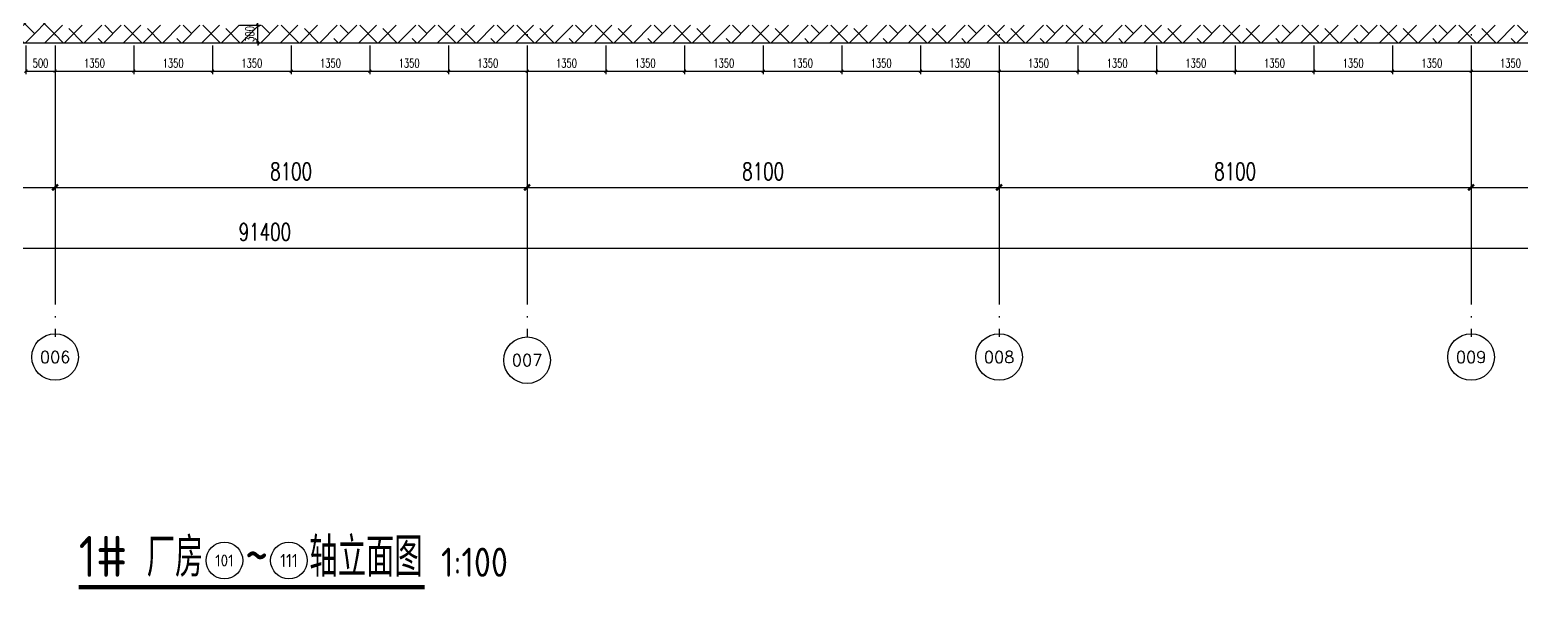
# Model space of a CAD drawing. Extents: x -4210259 to 293730, y -7499 to 868879.
# Drawn here: x -2084790 to -2059198, y 507556 to 517159 of the extents above; entities that cross this region are included whole.
import ezdxf
from ezdxf.enums import TextEntityAlignment as Align

# ---------------------------------------------------------------- set-up
doc = ezdxf.new("R2010")
doc.units = 0
doc.header["$LTSCALE"] = 1000
doc.header["$MEASUREMENT"] = 0
doc.linetypes.add('DOTE', pattern=[2.42, 2, -0.2, 0.02, -0.2])
doc.layers.get('Defpoints').update_dxf_attribs({"color": 210})
for name, color, linetype in [('A-AXIS-D', 1, 'Continuous'), ('A-AXIS-DOTE', 14, 'DOTE'), ('A-AXIS-DP', 126, 'Continuous'), ('A-HATCH-2', 251, 'Continuous'), ('AS-WALL', 40, 'Continuous'), ('DIM_SYMB', 3, 'Continuous'), ('PUB_TEXT', 7, 'Continuous')]:
    doc.layers.add(name, color=color, linetype=linetype)
doc.styles.add('_TCH_AXIS', font='COMPLEX', dxfattribs={"bigfont": 'GBCBIG'})
doc.styles.add('_TCH_DIM_T3', font='SIMPLEX', dxfattribs={"width": 0.705882, "bigfont": 'GBCBIG'})
doc.styles.get("Standard").update_dxf_attribs({"font": 'gbenor.shx', "bigfont": 'gbcbig.shx'})
doc.dimstyles.new('_TCH_ARCH&&100', dxfattribs={"dimtxt": 297.5, "dimasz": 100, "dimexe": 100, "dimexo": 100, "dimgap": 126.25, "dimtad": 1, "dimdec": 0, "dimzin": 0, "dimdsep": 46, "dimtxsty": '_TCH_DIM_T3', "dimblk": 'ARCHTICK', "dimcen": 0.09, "dimclrt": 7, "dimazin": 2, "dimtfac": 1, "dimtdec": 0, "dimtix": 1, "dimtmove": 2, "dimatfit": 3, "dimfxl": 0, "dimtolj": 1, "dimtzin": 0, "dimarcsym": 0})
doc.dimstyles.new('_TCH_ARCH&&50', dxfattribs={"dimtxt": 148.75, "dimasz": 50, "dimexe": 50, "dimexo": 50, "dimgap": 63.125, "dimtad": 1, "dimdec": 0, "dimzin": 0, "dimdsep": 46, "dimtxsty": '_TCH_DIM_T3', "dimblk": 'ARCHTICK', "dimcen": 0.09, "dimclrt": 7, "dimazin": 2, "dimtfac": 1, "dimtdec": 0, "dimtix": 1, "dimtmove": 2, "dimatfit": 3, "dimfxl": 0, "dimtolj": 1, "dimtzin": 0, "dimarcsym": 0})
pattern_1 = [(45, (0, 0), (-168.379802, 168.379802), []), (135, (0, 0), (-505.139407, 168.379802), [595.3125, -357.1875])]

# ---------------------------------------------------------------- blocks, each defined once
blk = doc.blocks.new('_ArchTick')
at = {"color": 0, "linetype": 'ByBlock', "const_width": 0.4}
blk.add_lwpolyline([(-0.5, -0.5), (0.5, 0.5)], dxfattribs=at)
blk = doc.blocks.new('*D318')
at = {"layer": 'A-AXIS-DP', "color": 0, "lineweight": -2}
for p, q in [((-2060057, 516887), (-2060057, 516400)), ((-2058707, 516887), (-2058707, 516400)), ((-2060057, 516450), (-2058707, 516450))]:
    blk.add_line(p, q, dxfattribs=at)
at = {"layer": 'Defpoints', "color": 0}
for p in [(-2060057, 516937), (-2058707, 516937), (-2058707, 516450)]:
    blk.add_point(p, dxfattribs=at)
at = {"layer": 'A-AXIS-DP', "color": 0, "lineweight": -2, "xscale": 50, "yscale": 50, "zscale": 50, "rotation": 180}
blk.add_blockref('_ArchTick', (-2060057, 516450), dxfattribs=at)
at = {"layer": 'A-AXIS-DP', "color": 0, "lineweight": -2, "xscale": 50, "yscale": 50, "zscale": 50}
blk.add_blockref('_ArchTick', (-2058707, 516450), dxfattribs=at)
at = {"layer": 'A-AXIS-DP', "color": 7, "insert": (-2059382, 516587), "char_height": 148.8, "attachment_point": 5, "style": '_TCH_DIM_T3'}
blk.add_mtext('\\A1;1350', dxfattribs=at)
blk = doc.blocks.new('*D319')
at = {"layer": 'A-AXIS-DP', "color": 0, "lineweight": -2}
for p, q in [((-2061407, 516887), (-2061407, 516400)), ((-2060057, 516887), (-2060057, 516400)), ((-2061407, 516450), (-2060057, 516450))]:
    blk.add_line(p, q, dxfattribs=at)
at = {"layer": 'Defpoints', "color": 0}
for p in [(-2061407, 516937), (-2060057, 516937), (-2060057, 516450)]:
    blk.add_point(p, dxfattribs=at)
at = {"layer": 'A-AXIS-DP', "color": 0, "lineweight": -2, "xscale": 50, "yscale": 50, "zscale": 50, "rotation": 180}
blk.add_blockref('_ArchTick', (-2061407, 516450), dxfattribs=at)
at = {"layer": 'A-AXIS-DP', "color": 0, "lineweight": -2, "xscale": 50, "yscale": 50, "zscale": 50}
blk.add_blockref('_ArchTick', (-2060057, 516450), dxfattribs=at)
at = {"layer": 'A-AXIS-DP', "color": 7, "insert": (-2060732, 516587), "char_height": 148.8, "attachment_point": 5, "style": '_TCH_DIM_T3'}
blk.add_mtext('\\A1;1350', dxfattribs=at)
blk = doc.blocks.new('*D320')
at = {"layer": 'A-AXIS-DP', "color": 0, "lineweight": -2}
for p, q in [((-2062757, 516887), (-2062757, 516400)), ((-2061407, 516887), (-2061407, 516400)), ((-2062757, 516450), (-2061407, 516450))]:
    blk.add_line(p, q, dxfattribs=at)
at = {"layer": 'Defpoints', "color": 0}
for p in [(-2062757, 516937), (-2061407, 516937), (-2061407, 516450)]:
    blk.add_point(p, dxfattribs=at)
at = {"layer": 'A-AXIS-DP', "color": 0, "lineweight": -2, "xscale": 50, "yscale": 50, "zscale": 50, "rotation": 180}
blk.add_blockref('_ArchTick', (-2062757, 516450), dxfattribs=at)
at = {"layer": 'A-AXIS-DP', "color": 0, "lineweight": -2, "xscale": 50, "yscale": 50, "zscale": 50}
blk.add_blockref('_ArchTick', (-2061407, 516450), dxfattribs=at)
at = {"layer": 'A-AXIS-DP', "color": 7, "insert": (-2062082, 516587), "char_height": 148.8, "attachment_point": 5, "style": '_TCH_DIM_T3'}
blk.add_mtext('\\A1;1350', dxfattribs=at)
blk = doc.blocks.new('*D321')
at = {"layer": 'A-AXIS-DP', "color": 0, "lineweight": -2}
for p, q in [((-2064107, 516887), (-2064107, 516400)), ((-2062757, 516887), (-2062757, 516400)), ((-2064107, 516450), (-2062757, 516450))]:
    blk.add_line(p, q, dxfattribs=at)
at = {"layer": 'Defpoints', "color": 0}
for p in [(-2064107, 516937), (-2062757, 516937), (-2062757, 516450)]:
    blk.add_point(p, dxfattribs=at)
at = {"layer": 'A-AXIS-DP', "color": 0, "lineweight": -2, "xscale": 50, "yscale": 50, "zscale": 50, "rotation": 180}
blk.add_blockref('_ArchTick', (-2064107, 516450), dxfattribs=at)
at = {"layer": 'A-AXIS-DP', "color": 0, "lineweight": -2, "xscale": 50, "yscale": 50, "zscale": 50}
blk.add_blockref('_ArchTick', (-2062757, 516450), dxfattribs=at)
at = {"layer": 'A-AXIS-DP', "color": 7, "insert": (-2063432, 516587), "char_height": 148.8, "attachment_point": 5, "style": '_TCH_DIM_T3'}
blk.add_mtext('\\A1;1350', dxfattribs=at)
blk = doc.blocks.new('*D322')
at = {"layer": 'A-AXIS-DP', "color": 0, "lineweight": -2}
for p, q in [((-2065457, 516887), (-2065457, 516400)), ((-2064107, 516887), (-2064107, 516400)), ((-2065457, 516450), (-2064107, 516450))]:
    blk.add_line(p, q, dxfattribs=at)
at = {"layer": 'Defpoints', "color": 0}
for p in [(-2065457, 516937), (-2064107, 516937), (-2064107, 516450)]:
    blk.add_point(p, dxfattribs=at)
at = {"layer": 'A-AXIS-DP', "color": 0, "lineweight": -2, "xscale": 50, "yscale": 50, "zscale": 50, "rotation": 180}
blk.add_blockref('_ArchTick', (-2065457, 516450), dxfattribs=at)
at = {"layer": 'A-AXIS-DP', "color": 0, "lineweight": -2, "xscale": 50, "yscale": 50, "zscale": 50}
blk.add_blockref('_ArchTick', (-2064107, 516450), dxfattribs=at)
at = {"layer": 'A-AXIS-DP', "color": 7, "insert": (-2064782, 516587), "char_height": 148.8, "attachment_point": 5, "style": '_TCH_DIM_T3'}
blk.add_mtext('\\A1;1350', dxfattribs=at)
blk = doc.blocks.new('*D323')
at = {"layer": 'A-AXIS-DP', "color": 0, "lineweight": -2}
for p, q in [((-2066807, 516887), (-2066807, 516400)), ((-2065457, 516887), (-2065457, 516400)), ((-2066807, 516450), (-2065457, 516450))]:
    blk.add_line(p, q, dxfattribs=at)
at = {"layer": 'Defpoints', "color": 0}
for p in [(-2066807, 516937), (-2065457, 516937), (-2065457, 516450)]:
    blk.add_point(p, dxfattribs=at)
at = {"layer": 'A-AXIS-DP', "color": 0, "lineweight": -2, "xscale": 50, "yscale": 50, "zscale": 50, "rotation": 180}
blk.add_blockref('_ArchTick', (-2066807, 516450), dxfattribs=at)
at = {"layer": 'A-AXIS-DP', "color": 0, "lineweight": -2, "xscale": 50, "yscale": 50, "zscale": 50}
blk.add_blockref('_ArchTick', (-2065457, 516450), dxfattribs=at)
at = {"layer": 'A-AXIS-DP', "color": 7, "insert": (-2066132, 516587), "char_height": 148.8, "attachment_point": 5, "style": '_TCH_DIM_T3'}
blk.add_mtext('\\A1;1350', dxfattribs=at)
blk = doc.blocks.new('*D324')
at = {"layer": 'A-AXIS-DP', "color": 0, "lineweight": -2}
for p, q in [((-2068157, 516887), (-2068157, 516400)), ((-2066807, 516887), (-2066807, 516400)), ((-2068157, 516450), (-2066807, 516450))]:
    blk.add_line(p, q, dxfattribs=at)
at = {"layer": 'Defpoints', "color": 0}
for p in [(-2068157, 516937), (-2066807, 516937), (-2066807, 516450)]:
    blk.add_point(p, dxfattribs=at)
at = {"layer": 'A-AXIS-DP', "color": 0, "lineweight": -2, "xscale": 50, "yscale": 50, "zscale": 50, "rotation": 180}
blk.add_blockref('_ArchTick', (-2068157, 516450), dxfattribs=at)
at = {"layer": 'A-AXIS-DP', "color": 0, "lineweight": -2, "xscale": 50, "yscale": 50, "zscale": 50}
blk.add_blockref('_ArchTick', (-2066807, 516450), dxfattribs=at)
at = {"layer": 'A-AXIS-DP', "color": 7, "insert": (-2067482, 516587), "char_height": 148.8, "attachment_point": 5, "style": '_TCH_DIM_T3'}
blk.add_mtext('\\A1;1350', dxfattribs=at)
blk = doc.blocks.new('*D325')
at = {"layer": 'A-AXIS-DP', "color": 0, "lineweight": -2}
for p, q in [((-2069507, 516887), (-2069507, 516400)), ((-2068157, 516887), (-2068157, 516400)), ((-2069507, 516450), (-2068157, 516450))]:
    blk.add_line(p, q, dxfattribs=at)
at = {"layer": 'Defpoints', "color": 0}
for p in [(-2069507, 516937), (-2068157, 516937), (-2068157, 516450)]:
    blk.add_point(p, dxfattribs=at)
at = {"layer": 'A-AXIS-DP', "color": 0, "lineweight": -2, "xscale": 50, "yscale": 50, "zscale": 50, "rotation": 180}
blk.add_blockref('_ArchTick', (-2069507, 516450), dxfattribs=at)
at = {"layer": 'A-AXIS-DP', "color": 0, "lineweight": -2, "xscale": 50, "yscale": 50, "zscale": 50}
blk.add_blockref('_ArchTick', (-2068157, 516450), dxfattribs=at)
at = {"layer": 'A-AXIS-DP', "color": 7, "insert": (-2068832, 516587), "char_height": 148.8, "attachment_point": 5, "style": '_TCH_DIM_T3'}
blk.add_mtext('\\A1;1350', dxfattribs=at)
blk = doc.blocks.new('*D326')
at = {"layer": 'A-AXIS-DP', "color": 0, "lineweight": -2}
for p, q in [((-2070857, 516887), (-2070857, 516400)), ((-2069507, 516887), (-2069507, 516400)), ((-2070857, 516450), (-2069507, 516450))]:
    blk.add_line(p, q, dxfattribs=at)
at = {"layer": 'Defpoints', "color": 0}
for p in [(-2070857, 516937), (-2069507, 516937), (-2069507, 516450)]:
    blk.add_point(p, dxfattribs=at)
at = {"layer": 'A-AXIS-DP', "color": 0, "lineweight": -2, "xscale": 50, "yscale": 50, "zscale": 50, "rotation": 180}
blk.add_blockref('_ArchTick', (-2070857, 516450), dxfattribs=at)
at = {"layer": 'A-AXIS-DP', "color": 0, "lineweight": -2, "xscale": 50, "yscale": 50, "zscale": 50}
blk.add_blockref('_ArchTick', (-2069507, 516450), dxfattribs=at)
at = {"layer": 'A-AXIS-DP', "color": 7, "insert": (-2070182, 516587), "char_height": 148.8, "attachment_point": 5, "style": '_TCH_DIM_T3'}
blk.add_mtext('\\A1;1350', dxfattribs=at)
blk = doc.blocks.new('*D327')
at = {"layer": 'A-AXIS-DP', "color": 0, "lineweight": -2}
for p, q in [((-2072207, 516887), (-2072207, 516400)), ((-2070857, 516887), (-2070857, 516400)), ((-2072207, 516450), (-2070857, 516450))]:
    blk.add_line(p, q, dxfattribs=at)
at = {"layer": 'Defpoints', "color": 0}
for p in [(-2072207, 516937), (-2070857, 516937), (-2070857, 516450)]:
    blk.add_point(p, dxfattribs=at)
at = {"layer": 'A-AXIS-DP', "color": 0, "lineweight": -2, "xscale": 50, "yscale": 50, "zscale": 50, "rotation": 180}
blk.add_blockref('_ArchTick', (-2072207, 516450), dxfattribs=at)
at = {"layer": 'A-AXIS-DP', "color": 0, "lineweight": -2, "xscale": 50, "yscale": 50, "zscale": 50}
blk.add_blockref('_ArchTick', (-2070857, 516450), dxfattribs=at)
at = {"layer": 'A-AXIS-DP', "color": 7, "insert": (-2071532, 516587), "char_height": 148.8, "attachment_point": 5, "style": '_TCH_DIM_T3'}
blk.add_mtext('\\A1;1350', dxfattribs=at)
blk = doc.blocks.new('*D328')
at = {"layer": 'A-AXIS-DP', "color": 0, "lineweight": -2}
for p, q in [((-2073557, 516887), (-2073557, 516400)), ((-2072207, 516887), (-2072207, 516400)), ((-2073557, 516450), (-2072207, 516450))]:
    blk.add_line(p, q, dxfattribs=at)
at = {"layer": 'Defpoints', "color": 0}
for p in [(-2073557, 516937), (-2072207, 516937), (-2072207, 516450)]:
    blk.add_point(p, dxfattribs=at)
at = {"layer": 'A-AXIS-DP', "color": 0, "lineweight": -2, "xscale": 50, "yscale": 50, "zscale": 50, "rotation": 180}
blk.add_blockref('_ArchTick', (-2073557, 516450), dxfattribs=at)
at = {"layer": 'A-AXIS-DP', "color": 0, "lineweight": -2, "xscale": 50, "yscale": 50, "zscale": 50}
blk.add_blockref('_ArchTick', (-2072207, 516450), dxfattribs=at)
at = {"layer": 'A-AXIS-DP', "color": 7, "insert": (-2072882, 516587), "char_height": 148.8, "attachment_point": 5, "style": '_TCH_DIM_T3'}
blk.add_mtext('\\A1;1350', dxfattribs=at)
blk = doc.blocks.new('*D329')
at = {"layer": 'A-AXIS-DP', "color": 0, "lineweight": -2}
for p, q in [((-2074907, 516887), (-2074907, 516400)), ((-2073557, 516887), (-2073557, 516400)), ((-2074907, 516450), (-2073557, 516450))]:
    blk.add_line(p, q, dxfattribs=at)
at = {"layer": 'Defpoints', "color": 0}
for p in [(-2074907, 516937), (-2073557, 516937), (-2073557, 516450)]:
    blk.add_point(p, dxfattribs=at)
at = {"layer": 'A-AXIS-DP', "color": 0, "lineweight": -2, "xscale": 50, "yscale": 50, "zscale": 50, "rotation": 180}
blk.add_blockref('_ArchTick', (-2074907, 516450), dxfattribs=at)
at = {"layer": 'A-AXIS-DP', "color": 0, "lineweight": -2, "xscale": 50, "yscale": 50, "zscale": 50}
blk.add_blockref('_ArchTick', (-2073557, 516450), dxfattribs=at)
at = {"layer": 'A-AXIS-DP', "color": 7, "insert": (-2074232, 516587), "char_height": 148.8, "attachment_point": 5, "style": '_TCH_DIM_T3'}
blk.add_mtext('\\A1;1350', dxfattribs=at)
blk = doc.blocks.new('*D330')
at = {"layer": 'A-AXIS-DP', "color": 0, "lineweight": -2}
for p, q in [((-2076257, 516887), (-2076257, 516400)), ((-2074907, 516887), (-2074907, 516400)), ((-2076257, 516450), (-2074907, 516450))]:
    blk.add_line(p, q, dxfattribs=at)
at = {"layer": 'Defpoints', "color": 0}
for p in [(-2076257, 516937), (-2074907, 516937), (-2074907, 516450)]:
    blk.add_point(p, dxfattribs=at)
at = {"layer": 'A-AXIS-DP', "color": 0, "lineweight": -2, "xscale": 50, "yscale": 50, "zscale": 50, "rotation": 180}
blk.add_blockref('_ArchTick', (-2076257, 516450), dxfattribs=at)
at = {"layer": 'A-AXIS-DP', "color": 0, "lineweight": -2, "xscale": 50, "yscale": 50, "zscale": 50}
blk.add_blockref('_ArchTick', (-2074907, 516450), dxfattribs=at)
at = {"layer": 'A-AXIS-DP', "color": 7, "insert": (-2075582, 516587), "char_height": 148.8, "attachment_point": 5, "style": '_TCH_DIM_T3'}
blk.add_mtext('\\A1;1350', dxfattribs=at)
blk = doc.blocks.new('*D331')
at = {"layer": 'A-AXIS-DP', "color": 0, "lineweight": -2}
for p, q in [((-2077607, 516887), (-2077607, 516400)), ((-2076257, 516887), (-2076257, 516400)), ((-2077607, 516450), (-2076257, 516450))]:
    blk.add_line(p, q, dxfattribs=at)
at = {"layer": 'Defpoints', "color": 0}
for p in [(-2077607, 516937), (-2076257, 516937), (-2076257, 516450)]:
    blk.add_point(p, dxfattribs=at)
at = {"layer": 'A-AXIS-DP', "color": 0, "lineweight": -2, "xscale": 50, "yscale": 50, "zscale": 50, "rotation": 180}
blk.add_blockref('_ArchTick', (-2077607, 516450), dxfattribs=at)
at = {"layer": 'A-AXIS-DP', "color": 0, "lineweight": -2, "xscale": 50, "yscale": 50, "zscale": 50}
blk.add_blockref('_ArchTick', (-2076257, 516450), dxfattribs=at)
at = {"layer": 'A-AXIS-DP', "color": 7, "insert": (-2076932, 516587), "char_height": 148.8, "attachment_point": 5, "style": '_TCH_DIM_T3'}
blk.add_mtext('\\A1;1350', dxfattribs=at)
blk = doc.blocks.new('*D332')
at = {"layer": 'A-AXIS-DP', "color": 0, "lineweight": -2}
for p, q in [((-2078957, 516887), (-2078957, 516400)), ((-2077607, 516887), (-2077607, 516400)), ((-2078957, 516450), (-2077607, 516450))]:
    blk.add_line(p, q, dxfattribs=at)
at = {"layer": 'Defpoints', "color": 0}
for p in [(-2078957, 516937), (-2077607, 516937), (-2077607, 516450)]:
    blk.add_point(p, dxfattribs=at)
at = {"layer": 'A-AXIS-DP', "color": 0, "lineweight": -2, "xscale": 50, "yscale": 50, "zscale": 50, "rotation": 180}
blk.add_blockref('_ArchTick', (-2078957, 516450), dxfattribs=at)
at = {"layer": 'A-AXIS-DP', "color": 0, "lineweight": -2, "xscale": 50, "yscale": 50, "zscale": 50}
blk.add_blockref('_ArchTick', (-2077607, 516450), dxfattribs=at)
at = {"layer": 'A-AXIS-DP', "color": 7, "insert": (-2078282, 516587), "char_height": 148.8, "attachment_point": 5, "style": '_TCH_DIM_T3'}
blk.add_mtext('\\A1;1350', dxfattribs=at)
blk = doc.blocks.new('*D333')
at = {"layer": 'A-AXIS-DP', "color": 0, "lineweight": -2}
for p, q in [((-2080307, 516887), (-2080307, 516400)), ((-2078957, 516887), (-2078957, 516400)), ((-2080307, 516450), (-2078957, 516450))]:
    blk.add_line(p, q, dxfattribs=at)
at = {"layer": 'Defpoints', "color": 0}
for p in [(-2080307, 516937), (-2078957, 516937), (-2078957, 516450)]:
    blk.add_point(p, dxfattribs=at)
at = {"layer": 'A-AXIS-DP', "color": 0, "lineweight": -2, "xscale": 50, "yscale": 50, "zscale": 50, "rotation": 180}
blk.add_blockref('_ArchTick', (-2080307, 516450), dxfattribs=at)
at = {"layer": 'A-AXIS-DP', "color": 0, "lineweight": -2, "xscale": 50, "yscale": 50, "zscale": 50}
blk.add_blockref('_ArchTick', (-2078957, 516450), dxfattribs=at)
at = {"layer": 'A-AXIS-DP', "color": 7, "insert": (-2079632, 516587), "char_height": 148.8, "attachment_point": 5, "style": '_TCH_DIM_T3'}
blk.add_mtext('\\A1;1350', dxfattribs=at)
blk = doc.blocks.new('*D334')
at = {"layer": 'A-AXIS-DP', "color": 0, "lineweight": -2}
for p, q in [((-2081657, 516887), (-2081657, 516400)), ((-2080307, 516887), (-2080307, 516400)), ((-2081657, 516450), (-2080307, 516450))]:
    blk.add_line(p, q, dxfattribs=at)
at = {"layer": 'Defpoints', "color": 0}
for p in [(-2081657, 516937), (-2080307, 516937), (-2080307, 516450)]:
    blk.add_point(p, dxfattribs=at)
at = {"layer": 'A-AXIS-DP', "color": 0, "lineweight": -2, "xscale": 50, "yscale": 50, "zscale": 50, "rotation": 180}
blk.add_blockref('_ArchTick', (-2081657, 516450), dxfattribs=at)
at = {"layer": 'A-AXIS-DP', "color": 0, "lineweight": -2, "xscale": 50, "yscale": 50, "zscale": 50}
blk.add_blockref('_ArchTick', (-2080307, 516450), dxfattribs=at)
at = {"layer": 'A-AXIS-DP', "color": 7, "insert": (-2080982, 516587), "char_height": 148.8, "attachment_point": 5, "style": '_TCH_DIM_T3'}
blk.add_mtext('\\A1;1350', dxfattribs=at)
blk = doc.blocks.new('*D335')
at = {"layer": 'A-AXIS-DP', "color": 0, "lineweight": -2}
for p, q in [((-2083007, 516887), (-2083007, 516400)), ((-2081657, 516887), (-2081657, 516400)), ((-2083007, 516450), (-2081657, 516450))]:
    blk.add_line(p, q, dxfattribs=at)
at = {"layer": 'Defpoints', "color": 0}
for p in [(-2083007, 516937), (-2081657, 516937), (-2081657, 516450)]:
    blk.add_point(p, dxfattribs=at)
at = {"layer": 'A-AXIS-DP', "color": 0, "lineweight": -2, "xscale": 50, "yscale": 50, "zscale": 50, "rotation": 180}
blk.add_blockref('_ArchTick', (-2083007, 516450), dxfattribs=at)
at = {"layer": 'A-AXIS-DP', "color": 0, "lineweight": -2, "xscale": 50, "yscale": 50, "zscale": 50}
blk.add_blockref('_ArchTick', (-2081657, 516450), dxfattribs=at)
at = {"layer": 'A-AXIS-DP', "color": 7, "insert": (-2082332, 516587), "char_height": 148.8, "attachment_point": 5, "style": '_TCH_DIM_T3'}
blk.add_mtext('\\A1;1350', dxfattribs=at)
blk = doc.blocks.new('*D336')
at = {"layer": 'A-AXIS-DP', "color": 0, "lineweight": -2}
for p, q in [((-2084357, 516887), (-2084357, 516400)), ((-2083007, 516887), (-2083007, 516400)), ((-2084357, 516450), (-2083007, 516450))]:
    blk.add_line(p, q, dxfattribs=at)
at = {"layer": 'Defpoints', "color": 0}
for p in [(-2084357, 516937), (-2083007, 516937), (-2083007, 516450)]:
    blk.add_point(p, dxfattribs=at)
at = {"layer": 'A-AXIS-DP', "color": 0, "lineweight": -2, "xscale": 50, "yscale": 50, "zscale": 50, "rotation": 180}
blk.add_blockref('_ArchTick', (-2084357, 516450), dxfattribs=at)
at = {"layer": 'A-AXIS-DP', "color": 0, "lineweight": -2, "xscale": 50, "yscale": 50, "zscale": 50}
blk.add_blockref('_ArchTick', (-2083007, 516450), dxfattribs=at)
at = {"layer": 'A-AXIS-DP', "color": 7, "insert": (-2083682, 516587), "char_height": 148.8, "attachment_point": 5, "style": '_TCH_DIM_T3'}
blk.add_mtext('\\A1;1350', dxfattribs=at)
blk = doc.blocks.new('*D348')
at = {"layer": 'A-AXIS-DP', "color": 0, "lineweight": -2}
for p, q in [((-2081195, 517237), (-2080827, 517237)), ((-2080877, 517237), (-2080877, 517287)), ((-2080877, 516937), (-2080877, 517237)), ((-2081195, 516937), (-2080827, 516937)), ((-2080877, 516937), (-2080877, 516887))]:
    blk.add_line(p, q, dxfattribs=at)
at = {"layer": 'Defpoints', "color": 0}
for p in [(-2081245, 517237), (-2080877, 517237), (-2081245, 516937)]:
    blk.add_point(p, dxfattribs=at)
at = {"layer": 'A-AXIS-DP', "color": 0, "lineweight": -2, "xscale": 50, "yscale": 50, "zscale": 50}
for p, rotation in [((-2080877, 517237), 270), ((-2080877, 516937), 90)]:
    blk.add_blockref('_ArchTick', p, dxfattribs=dict(at, rotation=rotation))
at = {"layer": 'A-AXIS-DP', "color": 7, "insert": (-2081015, 517087), "char_height": 148.8, "attachment_point": 5, "rotation": 90, "style": '_TCH_DIM_T3'}
blk.add_mtext('\\A1;300', dxfattribs=at)
blk = doc.blocks.new('*D378')
at = {"layer": 'A-AXIS-DP', "color": 0, "lineweight": -2}
for p, q in [((-2084857, 516887), (-2084857, 516400)), ((-2084357, 516887), (-2084357, 516400)), ((-2084857, 516450), (-2084357, 516450))]:
    blk.add_line(p, q, dxfattribs=at)
at = {"layer": 'Defpoints', "color": 0}
for p in [(-2084857, 516937), (-2084357, 516937), (-2084357, 516450)]:
    blk.add_point(p, dxfattribs=at)
at = {"layer": 'A-AXIS-DP', "color": 0, "lineweight": -2, "xscale": 50, "yscale": 50, "zscale": 50, "rotation": 180}
blk.add_blockref('_ArchTick', (-2084857, 516450), dxfattribs=at)
at = {"layer": 'A-AXIS-DP', "color": 0, "lineweight": -2, "xscale": 50, "yscale": 50, "zscale": 50}
blk.add_blockref('_ArchTick', (-2084357, 516450), dxfattribs=at)
at = {"layer": 'A-AXIS-DP', "color": 7, "insert": (-2084607, 516587), "char_height": 148.8, "attachment_point": 5, "style": '_TCH_DIM_T3'}
blk.add_mtext('\\A1;500', dxfattribs=at)
blk = doc.blocks.new('*D825')
at = {"layer": 'A-AXIS-D', "color": 0, "lineweight": -2}
for p, q in [((-2093357, 515560), (-2093357, 514353)), ((-2084357, 515560), (-2084357, 514353)), ((-2093357, 514453), (-2084357, 514453))]:
    blk.add_line(p, q, dxfattribs=at)
at = {"layer": 'Defpoints', "color": 0}
for p in [(-2093357, 515660), (-2084357, 515660), (-2084357, 514453)]:
    blk.add_point(p, dxfattribs=at)
at = {"layer": 'A-AXIS-D', "color": 0, "lineweight": -2, "xscale": 100, "yscale": 100, "zscale": 100, "rotation": 180}
blk.add_blockref('_ArchTick', (-2093357, 514453), dxfattribs=at)
at = {"layer": 'A-AXIS-D', "color": 0, "lineweight": -2, "xscale": 100, "yscale": 100, "zscale": 100}
blk.add_blockref('_ArchTick', (-2084357, 514453), dxfattribs=at)
at = {"layer": 'A-AXIS-D', "color": 7, "insert": (-2088857, 514728), "char_height": 297.5, "attachment_point": 5, "style": '_TCH_DIM_T3'}
blk.add_mtext('\\A1;9000', dxfattribs=at)
blk = doc.blocks.new('*D826')
at = {"layer": 'A-AXIS-D', "color": 0, "lineweight": -2}
for p, q in [((-2084357, 515560), (-2084357, 514353)), ((-2076257, 515560), (-2076257, 514353)), ((-2084357, 514453), (-2076257, 514453))]:
    blk.add_line(p, q, dxfattribs=at)
at = {"layer": 'Defpoints', "color": 0}
for p in [(-2084357, 515660), (-2076257, 515660), (-2076257, 514453)]:
    blk.add_point(p, dxfattribs=at)
at = {"layer": 'A-AXIS-D', "color": 0, "lineweight": -2, "xscale": 100, "yscale": 100, "zscale": 100, "rotation": 180}
blk.add_blockref('_ArchTick', (-2084357, 514453), dxfattribs=at)
at = {"layer": 'A-AXIS-D', "color": 0, "lineweight": -2, "xscale": 100, "yscale": 100, "zscale": 100}
blk.add_blockref('_ArchTick', (-2076257, 514453), dxfattribs=at)
at = {"layer": 'A-AXIS-D', "color": 7, "insert": (-2080307, 514728), "char_height": 297.5, "attachment_point": 5, "style": '_TCH_DIM_T3'}
blk.add_mtext('\\A1;8100', dxfattribs=at)
blk = doc.blocks.new('*D827')
at = {"layer": 'A-AXIS-D', "color": 0, "lineweight": -2}
for p, q in [((-2076257, 515560), (-2076257, 514353)), ((-2068157, 515560), (-2068157, 514353)), ((-2076257, 514453), (-2068157, 514453))]:
    blk.add_line(p, q, dxfattribs=at)
at = {"layer": 'Defpoints', "color": 0}
for p in [(-2076257, 515660), (-2068157, 515660), (-2068157, 514453)]:
    blk.add_point(p, dxfattribs=at)
at = {"layer": 'A-AXIS-D', "color": 0, "lineweight": -2, "xscale": 100, "yscale": 100, "zscale": 100, "rotation": 180}
blk.add_blockref('_ArchTick', (-2076257, 514453), dxfattribs=at)
at = {"layer": 'A-AXIS-D', "color": 0, "lineweight": -2, "xscale": 100, "yscale": 100, "zscale": 100}
blk.add_blockref('_ArchTick', (-2068157, 514453), dxfattribs=at)
at = {"layer": 'A-AXIS-D', "color": 7, "insert": (-2072207, 514728), "char_height": 297.5, "attachment_point": 5, "style": '_TCH_DIM_T3'}
blk.add_mtext('\\A1;8100', dxfattribs=at)
blk = doc.blocks.new('*D828')
at = {"layer": 'A-AXIS-D', "color": 0, "lineweight": -2}
for p, q in [((-2068157, 515560), (-2068157, 514353)), ((-2060057, 515560), (-2060057, 514353)), ((-2068157, 514453), (-2060057, 514453))]:
    blk.add_line(p, q, dxfattribs=at)
at = {"layer": 'Defpoints', "color": 0}
for p in [(-2068157, 515660), (-2060057, 515660), (-2060057, 514453)]:
    blk.add_point(p, dxfattribs=at)
at = {"layer": 'A-AXIS-D', "color": 0, "lineweight": -2, "xscale": 100, "yscale": 100, "zscale": 100, "rotation": 180}
blk.add_blockref('_ArchTick', (-2068157, 514453), dxfattribs=at)
at = {"layer": 'A-AXIS-D', "color": 0, "lineweight": -2, "xscale": 100, "yscale": 100, "zscale": 100}
blk.add_blockref('_ArchTick', (-2060057, 514453), dxfattribs=at)
at = {"layer": 'A-AXIS-D', "color": 7, "insert": (-2064107, 514728), "char_height": 297.5, "attachment_point": 5, "style": '_TCH_DIM_T3'}
blk.add_mtext('\\A1;8100', dxfattribs=at)
blk = doc.blocks.new('*D829')
at = {"layer": 'A-AXIS-D', "color": 0, "lineweight": -2}
for p, q in [((-2060057, 515560), (-2060057, 514353)), ((-2051957, 515560), (-2051957, 514353)), ((-2060057, 514453), (-2051957, 514453))]:
    blk.add_line(p, q, dxfattribs=at)
at = {"layer": 'Defpoints', "color": 0}
for p in [(-2060057, 515660), (-2051957, 515660), (-2051957, 514453)]:
    blk.add_point(p, dxfattribs=at)
at = {"layer": 'A-AXIS-D', "color": 0, "lineweight": -2, "xscale": 100, "yscale": 100, "zscale": 100, "rotation": 180}
blk.add_blockref('_ArchTick', (-2060057, 514453), dxfattribs=at)
at = {"layer": 'A-AXIS-D', "color": 0, "lineweight": -2, "xscale": 100, "yscale": 100, "zscale": 100}
blk.add_blockref('_ArchTick', (-2051957, 514453), dxfattribs=at)
at = {"layer": 'A-AXIS-D', "color": 7, "insert": (-2056007, 514728), "char_height": 297.5, "attachment_point": 5, "style": '_TCH_DIM_T3'}
blk.add_mtext('\\A1;8100', dxfattribs=at)
blk = doc.blocks.new('*D1144')
at = {"layer": 'A-AXIS-D', "color": 0, "lineweight": -2}
for p, q in [((-2126457, 515146), (-2126457, 513313)), ((-2035057, 515146), (-2035057, 513313)), ((-2126457, 513413), (-2035057, 513413))]:
    blk.add_line(p, q, dxfattribs=at)
at = {"layer": 'Defpoints', "color": 0}
for p in [(-2126457, 515246), (-2035057, 515246), (-2035057, 513413)]:
    blk.add_point(p, dxfattribs=at)
at = {"layer": 'A-AXIS-D', "color": 0, "lineweight": -2, "xscale": 100, "yscale": 100, "zscale": 100, "rotation": 180}
blk.add_blockref('_ArchTick', (-2126457, 513413), dxfattribs=at)
at = {"layer": 'A-AXIS-D', "color": 0, "lineweight": -2, "xscale": 100, "yscale": 100, "zscale": 100}
blk.add_blockref('_ArchTick', (-2035057, 513413), dxfattribs=at)
at = {"layer": 'A-AXIS-D', "color": 7, "insert": (-2080757, 513688), "char_height": 297.5, "attachment_point": 5, "style": '_TCH_DIM_T3'}
blk.add_mtext('\\A1;91400', dxfattribs=at)

msp = doc.modelspace()

# ---------------------------------------------------------------- hatches: boundary and pattern name
at = {"layer": 'A-HATCH-2'}
h = msp.add_hatch(dxfattribs=at)
h.set_pattern_fill('ANSI38', color=256, scale=150)
h.set_pattern_definition(pattern_1)
h.paths.add_polyline_path([(-2084906.9, 531687.5), (-2084356.9, 531687.5), (-2084356.9, 516937.5), (-2084906.9, 516937.5)])
h = msp.add_hatch(dxfattribs=at)
h.set_pattern_fill('ANSI38', color=256, scale=150)
h.set_pattern_definition(pattern_1)
h.paths.add_polyline_path([(-2049256.9, 531687.5), (-2049006.9, 531687.5), (-2049006.9, 516937.5), (-2084356.9, 516937.5), (-2084356.9, 517237.5), (-2049256.9, 517237.5)])

# ---------------------------------------------------------------- linework, layer by layer
at = {"layer": 'A-AXIS-D'}
for centre in [(-2084355.8, 511541.7), (-2076256.9, 511487.5), (-2068156.9, 511541.7), (-2060056.9, 511541.7)]:
    msp.add_circle(centre, 400, dxfattribs=at)
at = {"layer": 'A-AXIS-DOTE'}
for p, q in [((-2084356.9, 536222.8), (-2084356.9, 511887.5)), ((-2084356.9, 536222.8), (-2084356.9, 511887.5)), ((-2076256.9, 536222.8), (-2076256.9, 511887.5)), ((-2068156.9, 536222.8), (-2068156.9, 511887.5)), ((-2060056.9, 536222.8), (-2060056.9, 511887.5))]:
    msp.add_line(p, q, dxfattribs=at)
at = {"layer": 'AS-WALL'}
msp.add_line((-2130660, 516937.5), (-2027960, 516937.5), dxfattribs=at)
at = {"layer": 'DIM_SYMB', "const_width": 70}
msp.add_lwpolyline([(-2083951.4, 507591.3), (-2078014.1, 507591.3)], dxfattribs=at)
at = {"layer": 'PUB_TEXT'}
for centre in [(-2081451.8, 508048.6), (-2080343.5, 508048.6)]:
    msp.add_circle(centre, 315, dxfattribs=at)

# ---------------------------------------------------------------- texts
at = {"layer": 'PUB_TEXT', "style": '_TCH_AXIS'}
for s, p, p2 in [('006', (-2084616.8, 511440.2), (-2084094.8, 511440.2)), ('008', (-2068417.9, 511440.2), (-2067896, 511440.2)), ('009', (-2060317.9, 511440.2), (-2059796, 511440.2)), ('007', (-2076517.9, 511386), (-2075996, 511386))]:
    msp.add_text(s, height=202.97, dxfattribs=at).set_placement(p, p2, align=Align.FIT)
at = {"layer": 'PUB_TEXT'}
for s, height, p in [('1#', 700, (-2083951.4, 507768.6)), ('厂房', 675.18, (-2082784.8, 507768.6)), ('轴立面图', 675.18, (-2079993.5, 507768.6)), ('1:100', 500, (-2077734.1, 507768.6)), ('~', 700, (-2081101.8, 507768.6))]:
    msp.add_text(s, height=height, dxfattribs=at).set_placement(p)
for s, height, width, p, p2 in [('101', 204.53, 1.097079, (-2081610.7, 507946.3), (-2081292.8, 507946.3)), ('111', 226.8, 1.066667, (-2080494.7, 507935.2), (-2080192.3, 507935.2))]:
    msp.add_text(s, height=height, dxfattribs=dict(at, width=width)).set_placement(p, p2, align=Align.FIT)

# ---------------------------------------------------------------- dimensions: what is measured, and where the dimension line sits
at = {"layer": 'A-AXIS-D'}
for base, p1, p2, picture, middle in [((-2084356.9, 514453.4), (-2093356.9, 515660), (-2084356.9, 515660), '*D825', (-2088856.9, 514728.4)), ((-2076256.9, 514453.4), (-2084356.9, 515660), (-2076256.9, 515660), '*D826', (-2080306.9, 514728.4)), ((-2068156.9, 514453.4), (-2076256.9, 515660), (-2068156.9, 515660), '*D827', (-2072206.9, 514728.4)), ((-2060056.9, 514453.4), (-2068156.9, 515660), (-2060056.9, 515660), '*D828', (-2064106.9, 514728.4)), ((-2051956.9, 514453.4), (-2060056.9, 515660), (-2051956.9, 515660), '*D829', (-2056006.9, 514728.4)), ((-2035056.9, 513413.4), (-2126456.9, 515246.1), (-2035056.9, 515246.1), '*D1144', (-2080756.9, 513688.4))]:
    dim = msp.add_linear_dim(base=base, p1=p1, p2=p2, angle=0, dimstyle='_TCH_ARCH&&100', override={"dimgap": 0}, dxfattribs=at)
    dim.commit()
    dim.dimension.update_dxf_attribs({"geometry": picture, "text_midpoint": middle, "dimtype": 129})
at = {"layer": 'A-AXIS-DP'}
for p1, p2, distance, picture, middle in [((-2081245, 516937.5), (-2081245, 517237.5), -368, '*D348', (-2081014.5, 517087.5)), ((-2084856.9, 516937.5), (-2084356.9, 516937.5), -487.5, '*D378', (-2084606.9, 516587.5)), ((-2084356.9, 516937.5), (-2083006.9, 516937.5), -487.5, '*D336', (-2083681.9, 516587.5)), ((-2083006.9, 516937.5), (-2081656.9, 516937.5), -487.5, '*D335', (-2082331.9, 516587.5)), ((-2081656.9, 516937.5), (-2080306.9, 516937.5), -487.5, '*D334', (-2080981.9, 516587.5)), ((-2080306.9, 516937.5), (-2078956.9, 516937.5), -487.5, '*D333', (-2079631.9, 516587.5)), ((-2078956.9, 516937.5), (-2077606.9, 516937.5), -487.5, '*D332', (-2078281.9, 516587.5)), ((-2077606.9, 516937.5), (-2076256.9, 516937.5), -487.5, '*D331', (-2076931.9, 516587.5)), ((-2076256.9, 516937.5), (-2074906.9, 516937.5), -487.5, '*D330', (-2075581.9, 516587.5)), ((-2074906.9, 516937.5), (-2073556.9, 516937.5), -487.5, '*D329', (-2074231.9, 516587.5)), ((-2073556.9, 516937.5), (-2072206.9, 516937.5), -487.5, '*D328', (-2072881.9, 516587.5)), ((-2072206.9, 516937.5), (-2070856.9, 516937.5), -487.5, '*D327', (-2071531.9, 516587.5)), ((-2070856.9, 516937.5), (-2069506.9, 516937.5), -487.5, '*D326', (-2070181.9, 516587.5)), ((-2069506.9, 516937.5), (-2068156.9, 516937.5), -487.5, '*D325', (-2068831.9, 516587.5)), ((-2068156.9, 516937.5), (-2066806.9, 516937.5), -487.5, '*D324', (-2067481.9, 516587.5)), ((-2066806.9, 516937.5), (-2065456.9, 516937.5), -487.5, '*D323', (-2066131.9, 516587.5)), ((-2065456.9, 516937.5), (-2064106.9, 516937.5), -487.5, '*D322', (-2064781.9, 516587.5)), ((-2064106.9, 516937.5), (-2062756.9, 516937.5), -487.5, '*D321', (-2063431.9, 516587.5)), ((-2062756.9, 516937.5), (-2061406.9, 516937.5), -487.5, '*D320', (-2062081.9, 516587.5)), ((-2061406.9, 516937.5), (-2060056.9, 516937.5), -487.5, '*D319', (-2060731.9, 516587.5)), ((-2060056.9, 516937.5), (-2058706.9, 516937.5), -487.5, '*D318', (-2059381.9, 516587.5))]:
    dim = msp.add_aligned_dim(p1=p1, p2=p2, distance=distance, dimstyle='_TCH_ARCH&&50', dxfattribs=at)
    dim.commit()
    dim.dimension.update_dxf_attribs({"geometry": picture, "text_midpoint": middle})

doc.saveas('drawing.dxf')
